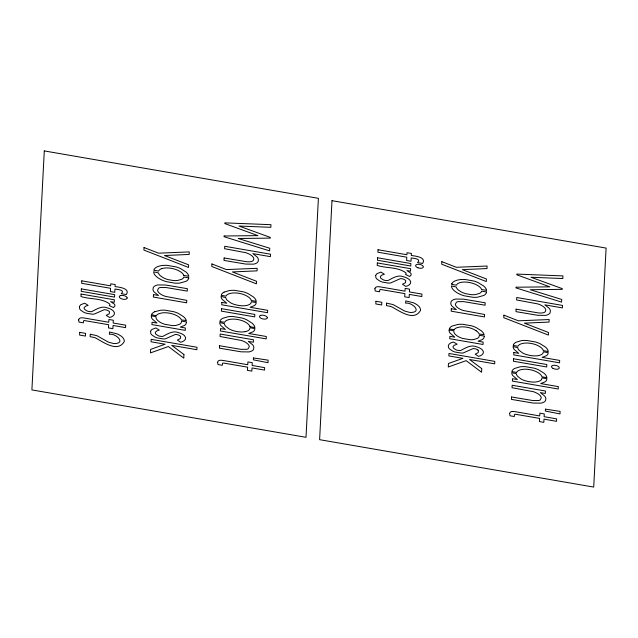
<?xml version="1.0" encoding="UTF-8"?>
<svg xmlns="http://www.w3.org/2000/svg" width="638" height="638" viewBox="0 0 638 638"><rect width="100%" height="100%" fill="white"/><g stroke="black" fill="none" stroke-linecap="round" stroke-linejoin="round"><path stroke-width="0.96" d="M186.519 322.182L186.057 323.817A14.802 6.994 11.8 0 1 184.454 325.476L180.283 327.095L185.355 327.972L185.227 330.364L151.94 324.606L152.067 322.214L156.948 323.059L152.275 319.008A15.4 7.273 11.8 0 1 151.334 316.815L151.278 315.954M484.322 336.306L483.859 337.933A14.802 6.994 11.8 0 1 482.256 339.599L478.085 341.21L483.157 342.088L483.038 344.48L449.742 338.722L449.87 336.33L454.758 337.175L450.085 333.124A15.4 7.273 11.8 0 1 449.136 330.939L449.08 330.077M513.438 344.735L513.199 345.413L518 346.243A11.827 5.59 11.8 0 1 520.768 344.002L521.461 343.754A15.432 7.289 11.8 0 1 522.849 343.396L524.428 343.148A12.529 5.917 11.8 0 1 529.054 343.164L530.306 343.324A14.61 6.906 11.8 0 1 532.212 343.675L532.834 343.81A12.68 5.997 11.8 0 1 537.882 345.605L538.879 346.139A14.913 7.05 11.8 0 1 540.195 346.944L540.538 347.184A11.819 5.582 11.8 0 1 543.337 350.629L548.265 351.482L548.082 350.725A16.58 7.839 11.8 0 0 545.394 347.04L540.099 343.707A16.835 7.951 11.8 0 0 535.489 341.976L526.813 340.469A17.114 8.087 11.8 0 0 521.358 340.668L516.046 342.239A16.062 7.592 11.8 0 0 513.438 344.735M451.832 283.671L451.576 284.333L456.449 285.178A11.683 5.519 11.8 0 1 459.743 282.706A13.797 6.524 11.8 0 1 461.075 282.371L461.569 282.283A12.329 5.83 11.8 0 1 465.979 282.084L467.829 282.267A15.416 7.289 11.8 0 1 469.767 282.578L471.649 283.009A12.68 5.989 11.8 0 1 476.139 284.668L477.623 285.481A15.001 7.09 11.8 0 1 478.787 286.247L479.401 286.709A11.42 5.399 11.8 0 1 481.578 289.524L486.579 290.386L486.387 289.652A16.397 7.744 11.8 0 0 483.676 286.023L478.38 282.722A16.995 8.031 11.8 0 0 473.755 280.999L465.078 279.492A17.003 8.039 11.8 0 0 459.639 279.691L458.228 279.946A19.945 9.426 11.8 0 0 456.33 280.449L454.862 281.023A16.397 7.744 11.8 0 0 451.832 283.671M541.455 379.61L542.069 377.887L546.957 378.733L546.479 380.336A14.794 6.994 11.8 0 1 544.868 381.971L540.729 383.566L558.322 386.612L558.194 389.005L512.386 381.085L512.505 378.685L517.394 379.53L512.808 375.607A15.456 7.305 11.8 0 1 511.812 373.477L511.716 372.64L516.421 373.74A11.899 5.622 11.8 0 0 517.689 376.404L521.19 379.084A11.787 5.567 11.8 0 0 524.978 380.703L528.16 381.508A16.668 7.879 11.8 0 0 530.194 381.843L532.746 382.066A12.537 5.925 11.8 0 0 537.18 381.763A13.47 6.364 11.8 0 0 538.608 381.388L539.437 381.077A11.46 5.415 11.8 0 0 541.455 379.61M224.05 292.132L229.361 290.561A17.114 8.087 11.8 0 1 234.808 290.362L243.493 291.869A16.835 7.951 11.8 0 1 248.102 293.6L253.39 296.933A16.58 7.839 11.8 0 1 256.093 300.626L256.269 301.375L251.316 300.514A11.819 5.582 11.8 0 0 248.541 297.077L248.198 296.845A14.913 7.05 11.8 0 0 246.882 296.032L245.885 295.506A12.68 5.997 11.8 0 0 240.829 293.703L240.215 293.568A14.61 6.906 11.8 0 0 238.309 293.217L237.049 293.057A12.529 5.917 11.8 0 0 232.423 293.041L230.844 293.289A15.432 7.289 11.8 0 0 229.465 293.647L228.763 293.895A11.827 5.59 11.8 0 0 225.98 296.136L221.203 295.306L221.442 294.628A16.062 7.592 11.8 0 1 224.05 292.132M183.76 275.401L188.776 276.27L188.585 275.536A16.397 7.744 11.8 0 0 185.873 271.908L180.578 268.606A16.995 8.031 11.8 0 0 175.952 266.875L167.276 265.376A17.003 8.039 11.8 0 0 161.837 265.575L160.417 265.823A19.945 9.426 11.8 0 0 158.519 266.333L157.052 266.907A16.397 7.744 11.8 0 0 154.029 269.555L153.774 270.217L158.647 271.062A11.683 5.519 11.8 0 1 161.94 268.59M454.16 329.758L449.304 328.921A16.165 7.64 11.8 0 1 452.19 326.018L458.14 324.415A17.066 8.063 11.8 0 1 462.861 324.311L471.506 325.803A16.795 7.935 11.8 0 1 476.108 327.533L481.291 330.779A16.612 7.855 11.8 0 1 484.114 334.607L479.21 334.097A11.97 5.654 11.8 0 0 476.155 330.771M449.088 329.966L453.809 330.779L453.857 331.983A11.819 5.582 11.8 0 0 455.349 334.424L456.385 335.325A14.419 6.819 11.8 0 0 457.677 336.226L458.626 336.784A12.138 5.734 11.8 0 0 462.43 338.371L470.126 339.703A12.337 5.83 11.8 0 0 474.034 339.464L477.184 338.483A11.683 5.527 11.8 0 0 478.994 336.928L479.441 335.277L484.33 336.059M516.644 372.433L511.843 371.603L512.083 370.917A16.062 7.592 11.8 0 1 514.691 368.421L520.002 366.85A17.114 8.087 11.8 0 1 525.457 366.659L534.134 368.158A16.835 7.951 11.8 0 1 538.743 369.888L544.031 373.222A16.58 7.839 11.8 0 1 546.734 376.914L546.91 377.664L541.957 376.811A11.819 5.582 11.8 0 0 539.182 373.366L538.839 373.134A14.913 7.05 11.8 0 0 537.523 372.321L536.526 371.794A12.68 5.997 11.8 0 0 531.47 370L530.856 369.857A14.61 6.906 11.8 0 0 528.95 369.506L527.698 369.346A12.529 5.917 11.8 0 0 523.064 369.33L521.493 369.585A15.432 7.289 11.8 0 0 520.106 369.944L519.404 370.184A11.827 5.59 11.8 0 0 516.62 372.425M249.96 326.704L254.905 327.557L254.729 326.808A16.58 7.839 11.8 0 0 252.034 323.115L246.746 319.782A16.835 7.951 11.8 0 0 242.129 318.051L233.452 316.552A17.114 8.087 11.8 0 0 228.005 316.743L222.694 318.322A16.062 7.592 11.8 0 0 220.078 320.81L219.847 321.496L224.648 322.326A11.827 5.59 11.8 0 1 227.407 320.085L228.109 319.837A15.432 7.289 11.8 0 1 229.489 319.478L231.068 319.223A12.529 5.917 11.8 0 1 235.693 319.239L236.945 319.399A14.61 6.906 11.8 0 1 238.859 319.75L239.473 319.893A12.68 5.997 11.8 0 1 244.529 321.688L245.526 322.214A14.913 7.05 11.8 0 1 246.834 323.027L247.177 323.267A11.819 5.582 11.8 0 1 249.976 326.704M151.286 315.842L155.999 316.663L156.055 317.868A11.819 5.582 11.8 0 0 157.546 320.3L158.583 321.209A14.419 6.819 11.8 0 0 159.875 322.11L160.824 322.661A12.138 5.734 11.8 0 0 164.628 324.256L172.324 325.587A12.337 5.83 11.8 0 0 176.232 325.348L179.374 324.367A11.683 5.527 11.8 0 0 181.192 322.812L181.631 321.113L186.527 321.935M477.878 350.055L476.658 349.297A3.772 1.778 11.8 0 0 475.541 348.898A4.354 2.058 11.8 0 0 474.281 348.651A3.812 1.802 11.8 0 0 473.069 348.603L463.26 352.918A8.087 3.82 11.8 0 1 461.25 353.069L455.133 352.048A9.546 4.514 11.8 0 1 452.525 350.988L449.758 349.114A9.753 4.61 11.8 0 1 448.594 347.606C447.086 344.448 450.994 342.311 453.642 342.056L457.103 344.209L454.136 345.317L453.163 346.394A6.484 3.062 11.8 0 0 453.155 347.359L453.259 347.63A5.535 2.616 11.8 0 0 453.865 348.452L456.138 349.871A4.522 2.137 11.8 0 0 457.542 350.302L459.488 350.549A4.37 2.066 11.8 0 0 460.756 350.461C465.684 347.949 470.796 344.321 476.698 346.873A8.142 3.844 11.8 0 1 479.05 347.702L479.76 348.053A9.554 4.514 11.8 0 1 481.084 348.85A8.78 4.147 11.8 0 1 482.591 350.198C485.255 353.141 481.251 355.948 478.476 356.355L475.198 354.202L478.189 352.639L478.468 350.693A4.346 2.058 11.8 0 0 477.878 350.055M476.163 330.771A15.017 7.098 11.8 0 0 474.879 329.974L473.882 329.439A12.608 5.957 11.8 0 0 469.424 327.788L468.196 327.493A14.682 6.938 11.8 0 0 466.274 327.142L465.014 326.983A12.489 5.902 11.8 0 0 460.381 326.959L457.813 327.461A12.369 5.846 11.8 0 0 454.104 329.742M127.106 297.93A3.964 1.874 11.8 0 1 121.706 298.887A3.964 1.874 11.8 0 1 120.542 295.546M120.582 295.577A3.964 1.874 11.8 0 1 124.737 295.865A3.964 1.874 11.8 0 1 127.161 297.938M245.183 331.656A12.537 5.925 11.8 0 1 240.741 331.959L238.197 331.736A16.668 7.879 11.8 0 1 236.156 331.401L232.982 330.596A11.787 5.567 11.8 0 1 229.194 328.985L225.692 326.297A11.899 5.622 11.8 0 1 224.416 323.633L219.719 322.533L219.807 323.37A15.456 7.305 11.8 0 0 220.812 325.5L225.397 329.423L220.509 328.578L220.381 330.978L266.198 338.898L266.317 336.505L248.732 333.459L252.871 331.872A14.794 6.994 11.8 0 0 254.474 330.229L254.961 328.626L250.072 327.78L249.45 329.503A11.46 5.415 11.8 0 1 247.44 330.97L246.611 331.281A13.47 6.364 11.8 0 1 245.183 331.656M267.29 317.708A3.964 1.874 11.8 0 1 261.891 318.665A3.964 1.874 11.8 0 1 260.727 315.324M260.767 315.355A3.964 1.874 11.8 0 1 264.914 315.643A3.964 1.874 11.8 0 1 267.338 317.716M183.776 275.409A11.42 5.399 11.8 0 0 181.591 272.593L180.977 272.123A15.001 7.09 11.8 0 0 179.82 271.365L178.337 270.552A12.68 5.989 11.8 0 0 173.847 268.893L171.965 268.462A15.416 7.289 11.8 0 0 170.019 268.143L168.177 267.968A12.329 5.83 11.8 0 0 163.767 268.159L163.264 268.255A13.797 6.524 11.8 0 0 161.948 268.598M78.641 319.853L79.024 322.102L83.355 322.852L83.53 320.866L84.288 320.547L108.651 324.718L108.484 327.916L112.886 328.674L113.054 325.476L125.574 327.645L125.702 325.189L113.181 323.019L113.325 320.244L108.923 319.478L108.779 322.262L84.774 318.107C82.82 317.836 79.032 317.03 78.641 319.853M217.614 362.304L217.989 364.553L222.327 365.303L222.502 363.317L223.252 362.998L247.624 367.169L247.456 370.367L251.851 371.125L252.018 367.927L264.539 370.096L264.666 367.64L252.146 365.47L252.289 362.695L247.895 361.929L247.751 364.713L223.747 360.558C221.785 360.287 218.005 359.481 217.614 362.304M374.889 288.759L375.264 291L379.602 291.757L379.777 289.772L380.535 289.453L404.899 293.624L404.731 296.814L409.133 297.579L409.293 294.381L421.822 296.55L421.949 294.094L409.421 291.925L409.572 289.142L405.17 288.384L405.026 291.167L381.022 287.012C379.068 286.741 375.28 285.936 374.889 288.759M509.595 413.528L509.969 415.777L514.308 416.526L514.475 414.54L515.233 414.221L539.604 418.392L539.437 421.582L543.831 422.348L543.999 419.15L556.519 421.319L556.647 418.863L544.126 416.694L544.27 413.91L539.876 413.153L539.732 415.936L515.719 411.781C513.765 411.51 509.985 410.705 509.595 413.528M183.919 354.497L183.792 358.149L168.368 346.522L150.472 352.894L150.656 349.369L165.098 344.225L151.047 341.801L151.174 339.344L196.99 347.263L196.863 349.72L171.758 345.381L183.919 354.497M481.722 368.612L481.594 372.265L466.171 360.645L448.275 367.01L448.458 363.493L462.901 358.349L448.857 355.916L448.985 353.46L494.793 361.387L494.665 363.843L469.56 359.497L481.722 368.612M44.285 150.919L31.9 389.914L306.009 437.317L318.394 198.33L44.285 150.919M81.09 294.038L80.962 296.526C90.07 299.501 101.657 297.85 109.648 303.983A3.74 1.762 11.8 0 1 109.864 304.804L109.273 305.57L113.484 307.58L114.832 306.12A6.619 3.126 11.8 0 0 114.936 305.403L114.824 304.924A5.949 2.815 11.8 0 0 114.178 303.967L110.645 301.662L114.25 302.284L114.385 299.796L81.09 294.038M81.361 288.894L81.233 291.351L114.521 297.101L114.649 294.652L81.361 288.894M81.776 280.84L81.648 283.296L110.541 288.296L110.374 291.582L114.768 292.34L114.936 289.054C116.929 289.341 125.67 289.907 121.292 293.679L126.364 294.557C130.543 288.216 118.74 287.116 115.063 286.598L115.175 284.556L110.773 283.798L110.669 285.84L81.776 280.84M79.718 332.366L79.583 335.054L85.444 336.074L85.588 333.379L79.718 332.366M90.285 334.248L90.157 336.681L93.977 337.454A9.881 4.673 11.8 0 1 95.381 337.869C103.34 342.104 117.839 352.966 124.306 341.45A16.732 7.911 11.8 0 0 123.525 338.658L123.293 338.299A13.701 6.476 11.8 0 0 120.861 335.915L118.907 334.711A10.758 5.088 11.8 0 0 116.658 333.738L109.505 331.991L109.385 334.304C115.295 332.988 126.093 342.773 115.35 343.579A6.579 3.11 11.8 0 1 113.397 343.483L108.46 342.167L97.247 335.875A13.342 6.308 11.8 0 0 95.628 335.381L90.285 334.248M144.044 247.536L143.909 250.08L188.489 267.434L188.625 264.858L164.516 255.527L189.167 254.442L189.295 251.898L158.543 253.182L144.044 247.536M153.495 294.604L153.367 297.061L186.655 302.819L186.782 300.362L165.665 296.431A11.005 5.2 11.8 0 1 163.551 295.665L162.538 295.203A13.063 6.173 11.8 0 1 161.103 294.421L160.664 294.142A11.101 5.248 11.8 0 1 158.36 292.084L157.833 291.199A9.163 4.33 11.8 0 1 157.61 290.083L158.567 288.209A6.228 2.943 11.8 0 1 160.154 287.539L165.88 287.507L187.269 291.103L187.389 288.679L165.689 285.026L157.921 284.931A11.492 5.431 11.8 0 0 155.465 285.672A12.297 5.814 11.8 0 0 154.508 286.223A11.883 5.614 11.8 0 0 153.264 287.563L152.984 289.604A13.996 6.611 11.8 0 0 154.244 292.092L158.503 295.474L153.495 294.604M211.928 263.949L211.792 266.493L256.38 283.846L256.508 281.27L232.407 271.932L257.05 270.855L257.186 268.311L226.426 269.587L211.928 263.949M224.161 235.996L224.121 236.738L269.611 250.878L269.746 248.246L238.269 238.5L270.273 238.126L270.305 237.416L238.971 226.027L270.831 227.327L270.967 224.688L224.839 222.861L224.799 223.571L257.888 235.621L224.161 235.996M219.584 345.748L219.456 348.181L241.156 351.825L248.932 351.921A11.492 5.431 11.8 0 0 251.38 351.179A12.297 5.814 11.8 0 0 252.337 350.637A11.883 5.614 11.8 0 0 253.581 349.297L253.86 347.255A13.996 6.611 11.8 0 0 252.608 344.759L248.341 341.378L253.35 342.247L253.477 339.791L220.19 334.033L220.062 336.489L241.18 340.429A11.005 5.2 11.8 0 1 243.293 341.194L244.306 341.649A13.063 6.173 11.8 0 1 245.75 342.439L246.188 342.71A11.101 5.248 11.8 0 1 248.485 344.775L249.011 345.66A9.163 4.33 11.8 0 1 249.235 346.777L248.278 348.643A6.228 2.943 11.8 0 1 246.699 349.313L240.965 349.353L219.584 345.748M221.538 308.672L221.41 311.129L254.706 316.887L254.833 314.43L221.538 308.672M221.864 302.396L221.745 304.797L267.553 312.716L267.681 310.323L250.088 307.277L254.171 305.722A14.786 6.986 11.8 0 0 255.79 304.127L256.301 302.564L251.42 301.718L250.941 303.13A11.5 5.431 11.8 0 1 248.772 304.797L247.959 305.1A13.478 6.364 11.8 0 1 246.539 305.466A12.537 5.925 11.8 0 1 242.097 305.777L239.553 305.546A16.668 7.879 11.8 0 1 237.519 305.219L234.337 304.414A11.787 5.567 11.8 0 1 230.549 302.795L227.096 300.163A11.891 5.614 11.8 0 1 225.78 297.563L221.075 296.471L221.115 296.885A15.511 7.329 11.8 0 0 222.223 299.381L226.753 303.241L221.864 302.396M224.129 257.967L224.002 260.424L245.702 264.076L253.477 264.164A11.492 5.431 11.8 0 0 255.926 263.422A12.297 5.814 11.8 0 0 256.891 262.88A11.883 5.614 11.8 0 0 258.135 261.54L258.406 259.499A13.996 6.611 11.8 0 0 257.154 257.002L252.887 253.629L270.416 256.659L270.544 254.203L224.736 246.276L224.608 248.732L245.726 252.672A11.005 5.2 11.8 0 1 247.847 253.438L248.852 253.9A13.063 6.173 11.8 0 1 250.295 254.682L250.734 254.961A11.053 5.224 11.8 0 1 253.039 257.018L253.246 257.321A9.793 4.625 11.8 0 1 253.78 259.076L253.198 260.519A6.906 3.262 11.8 0 1 252.544 261.038A6.603 3.118 11.8 0 1 250.965 261.604L250.16 261.724A10.08 4.761 11.8 0 1 246.555 261.716L224.129 257.967M253.461 357.942L253.366 359.832L268.008 362.695L268.135 360.151L253.461 357.942M331.991 200.683L319.606 439.67L593.715 487.081L606.1 248.086L331.991 200.683M377.337 262.944L377.21 265.424C386.317 268.399 397.905 266.756 405.896 272.881A3.74 1.762 11.8 0 1 406.111 273.71L405.521 274.476L409.732 276.485L411.079 275.026A6.619 3.126 11.8 0 0 411.183 274.3L411.071 273.822A5.949 2.815 11.8 0 0 410.425 272.873L406.892 270.56L410.497 271.182L410.625 268.702L377.337 262.944M377.608 257.792L377.481 260.248L410.768 266.006L410.896 263.55L377.608 257.792M378.023 249.745L377.895 252.201L406.789 257.202L406.613 260.479L411.016 261.245L411.183 257.959C413.169 258.246 421.917 258.805 417.539 262.585L422.611 263.462C426.79 257.114 414.987 256.021 411.311 255.503L411.414 253.461L407.02 252.704L406.916 254.745L378.023 249.745M375.965 301.264L375.83 303.959L381.691 304.972L381.835 302.284L375.965 301.264M386.532 303.154L386.405 305.578L390.217 306.352A9.881 4.673 11.8 0 1 391.628 306.774C399.587 311.009 414.086 321.863 420.546 310.347A16.732 7.911 11.8 0 0 419.772 307.556L419.541 307.205A13.701 6.476 11.8 0 0 417.108 304.812L415.155 303.616A10.758 5.088 11.8 0 0 412.906 302.643L405.752 300.897L405.632 303.202C411.542 301.886 422.34 311.679 411.598 312.484A6.579 3.11 11.8 0 1 409.644 312.389L404.699 311.073L393.494 304.781A13.342 6.308 11.8 0 0 391.876 304.286L386.532 303.154M441.847 261.652L441.711 264.196L486.3 281.549L486.427 278.981L462.319 269.643L486.969 268.566L487.097 266.022L456.345 267.298L441.847 261.652M451.297 308.728L451.17 311.177L484.465 316.934L484.593 314.486L463.467 310.546A11.005 5.2 11.8 0 1 461.354 309.781L460.341 309.318A13.063 6.173 11.8 0 1 458.905 308.537L458.467 308.258A11.101 5.248 11.8 0 1 456.162 306.2L455.636 305.315A9.163 4.33 11.8 0 1 455.412 304.198L456.369 302.324A6.228 2.943 11.8 0 1 457.956 301.662L463.682 301.622L485.071 305.219L485.191 302.795L463.499 299.142L455.723 299.055A11.492 5.431 11.8 0 0 453.275 299.796A12.297 5.814 11.8 0 0 452.31 300.339A11.883 5.614 11.8 0 0 451.066 301.678L450.787 303.72A13.996 6.611 11.8 0 0 452.047 306.208L456.306 309.589L451.297 308.728M503.908 315.164L503.773 317.708L548.361 335.062L548.489 332.494L524.38 323.155L549.031 322.078L549.159 319.534L518.407 320.81L503.908 315.164M516.142 287.22L516.102 287.961L561.592 302.101L561.727 299.461L530.25 289.724L562.253 289.349L562.285 288.631L530.952 277.243L562.812 278.543L562.947 275.911L516.82 274.085L516.78 274.795L549.868 286.845L516.142 287.22M511.564 396.972L511.437 399.396L533.137 403.049L540.912 403.144A11.492 5.431 11.8 0 0 543.361 402.403A12.297 5.814 11.8 0 0 544.318 401.86A11.883 5.614 11.8 0 0 545.562 400.512L545.841 398.471A13.996 6.611 11.8 0 0 544.581 395.983L540.322 392.601L545.33 393.471L545.458 391.014L512.17 385.256L512.043 387.713L533.161 391.644A11.005 5.2 11.8 0 1 535.274 392.41L536.287 392.872A13.063 6.173 11.8 0 1 537.73 393.662L538.161 393.933A11.101 5.248 11.8 0 1 540.466 395.991L540.992 396.876A9.163 4.33 11.8 0 1 541.215 397.992L540.258 399.866A6.228 2.943 11.8 0 1 538.671 400.536L532.945 400.568L511.564 396.972M513.542 358.771L513.415 361.228L546.702 366.986L546.83 364.529L513.542 358.771M513.861 352.503L513.742 354.895L559.55 362.823L559.678 360.422L542.085 357.384L546.168 355.829A14.786 6.986 11.8 0 0 547.787 354.234L548.305 352.67L543.416 351.825L542.938 353.237A11.5 5.431 11.8 0 1 540.769 354.903L539.955 355.206A13.478 6.364 11.8 0 1 538.536 355.573A12.537 5.925 11.8 0 1 534.102 355.884L531.55 355.653A16.668 7.879 11.8 0 1 529.516 355.318L526.334 354.521A11.787 5.567 11.8 0 1 522.546 352.902L519.093 350.262A11.891 5.614 11.8 0 1 517.777 347.67L513.08 346.578L513.111 346.992A15.511 7.329 11.8 0 0 514.22 349.488L518.75 353.348L513.861 352.503M516.11 309.191L515.982 311.639L537.682 315.292L545.458 315.387A11.492 5.431 11.8 0 0 547.906 314.646A12.297 5.814 11.8 0 0 548.863 314.103A11.883 5.614 11.8 0 0 550.115 312.764L550.387 310.722A13.996 6.611 11.8 0 0 549.135 308.226L544.868 304.844L562.397 307.883L562.525 305.427L516.716 297.499L516.589 299.956L537.706 303.895A11.005 5.2 11.8 0 1 539.828 304.661L540.833 305.116A13.063 6.173 11.8 0 1 542.276 305.905L542.715 306.176A11.053 5.224 11.8 0 1 545.019 308.242L545.227 308.545A9.793 4.625 11.8 0 1 545.761 310.299L545.179 311.743A6.906 3.262 11.8 0 1 544.525 312.253A6.603 3.118 11.8 0 1 542.946 312.819L542.14 312.939A10.08 4.761 11.8 0 1 538.536 312.931L516.11 309.191M545.442 409.157L545.346 411.055L559.989 413.918L560.116 411.374L545.442 409.157M79.415 306.487L79.638 308.744A9.753 4.61 11.8 0 0 80.803 310.251L83.57 312.134A9.546 4.514 11.8 0 0 86.178 313.194L92.295 314.215A8.087 3.82 11.8 0 0 94.304 314.063L104.114 309.749A3.812 1.802 11.8 0 1 105.326 309.797A4.354 2.058 11.8 0 1 106.594 310.044A3.772 1.778 11.8 0 1 107.702 310.443L108.923 311.192A4.346 2.058 11.8 0 1 109.513 311.838L109.234 313.776L106.243 315.347L109.521 317.493C112.296 317.086 116.299 314.279 113.636 311.344A8.78 4.147 11.8 0 0 112.128 309.988A9.554 4.514 11.8 0 0 110.805 309.191L110.095 308.848A8.142 3.844 11.8 0 0 107.742 308.01C101.849 305.458 96.729 309.087 91.8 311.599A4.37 2.066 11.8 0 1 90.532 311.687L88.586 311.44A4.522 2.137 11.8 0 1 87.183 311.009L84.91 309.589A5.535 2.616 11.8 0 1 84.304 308.776L84.2 308.497A6.484 3.062 11.8 0 1 84.216 307.532L85.739 306.152L88.148 305.347L84.687 303.202L80.723 304.733L79.415 306.487M150.568 331.234L150.783 333.483A9.753 4.61 11.8 0 0 151.956 334.998L154.715 336.872A9.546 4.514 11.8 0 0 157.323 337.933L163.448 338.953A8.087 3.82 11.8 0 0 165.457 338.802L175.267 334.487A3.812 1.802 11.8 0 1 176.479 334.535A4.354 2.058 11.8 0 1 177.739 334.783A3.772 1.778 11.8 0 1 178.855 335.181L180.076 335.931A4.346 2.058 11.8 0 1 180.666 336.577L180.387 338.515L177.396 340.086L180.674 342.231C183.449 341.824 187.452 339.025 184.789 336.082A8.78 4.147 11.8 0 0 183.281 334.727A9.554 4.514 11.8 0 0 181.958 333.937L181.248 333.586A8.142 3.844 11.8 0 0 178.895 332.757C172.994 330.205 167.882 333.826 162.953 336.338A4.37 2.066 11.8 0 1 161.685 336.433L159.739 336.186A4.522 2.137 11.8 0 1 158.336 335.755L156.063 334.328A5.535 2.616 11.8 0 1 155.457 333.514L155.353 333.235A6.484 3.062 11.8 0 1 155.361 332.278L156.892 330.891L159.301 330.093L155.839 327.94L151.876 329.471L150.568 331.234M375.662 275.393L375.886 277.65A9.753 4.61 11.8 0 0 377.05 279.157L379.809 281.031A9.546 4.514 11.8 0 0 382.425 282.1L388.542 283.113A8.087 3.82 11.8 0 0 390.552 282.961L400.361 278.654A3.812 1.802 11.8 0 1 401.573 278.694A4.354 2.058 11.8 0 1 402.833 278.942A3.772 1.778 11.8 0 1 403.95 279.34L405.17 280.098A4.346 2.058 11.8 0 1 405.76 280.736L405.481 282.682L402.49 284.245L405.768 286.398C408.543 285.991 412.547 283.184 409.883 280.241A8.78 4.147 11.8 0 0 408.376 278.894A9.554 4.514 11.8 0 0 407.052 278.096L406.342 277.753A8.142 3.844 11.8 0 0 403.99 276.916C398.088 274.364 392.976 277.993 388.048 280.505A4.37 2.066 11.8 0 1 386.78 280.592L384.834 280.345A4.522 2.137 11.8 0 1 383.43 279.915L381.157 278.495A5.535 2.616 11.8 0 1 380.551 277.674L380.447 277.402A6.484 3.062 11.8 0 1 380.455 276.437L381.987 275.05L384.395 274.252L380.934 272.099L376.97 273.63L375.662 275.393M188.784 277.889L188.425 278.981A16.229 7.672 11.8 0 1 185.977 281.334L179.828 283.073A16.995 8.031 11.8 0 1 175.107 283.176L166.43 281.677A17.059 8.063 11.8 0 1 161.103 279.627L159.747 278.902A19.858 9.387 11.8 0 1 157.889 277.721L156.406 276.565A16.197 7.656 11.8 0 1 153.981 273.415L153.599 271.804L158.487 272.912A11.58 5.471 11.8 0 0 160.481 275.855L163.312 277.745A12.321 5.822 11.8 0 0 168.217 279.643L173.257 280.513A12.585 5.949 11.8 0 0 177.827 280.409L181.726 279.284A11.404 5.391 11.8 0 0 183.824 277.028L188.784 277.889M486.587 292.005L486.228 293.097A16.229 7.672 11.8 0 1 483.779 295.45L477.631 297.188A16.995 8.031 11.8 0 1 472.91 297.292L464.233 295.801A17.059 8.063 11.8 0 1 458.913 293.743L457.55 293.017A19.858 9.387 11.8 0 1 455.691 291.837L454.208 290.689A16.197 7.656 11.8 0 1 451.784 287.539L451.401 285.92L456.29 287.028A11.58 5.471 11.8 0 0 458.283 289.971L461.115 291.869A12.321 5.822 11.8 0 0 466.019 293.759L471.059 294.628A12.585 5.949 11.8 0 0 475.629 294.533L479.529 293.4A11.404 5.391 11.8 0 0 481.626 291.151L486.587 292.005M154.827 311.703L154.396 311.902A16.165 7.64 11.8 0 0 151.493 314.805L156.35 315.643A12.369 5.846 11.8 0 1 160.034 313.362L162.578 312.843A12.489 5.902 11.8 0 1 167.212 312.867L168.472 313.027A14.682 6.938 11.8 0 1 170.386 313.378L171.622 313.673A12.608 5.957 11.8 0 1 176.08 315.324L177.077 315.858A15.017 7.098 11.8 0 1 178.361 316.647A11.97 5.654 11.8 0 1 181.439 319.981L186.304 320.483A16.612 7.855 11.8 0 0 183.497 316.663L178.305 313.41A16.795 7.935 11.8 0 0 173.703 311.687L165.059 310.188A17.066 8.063 11.8 0 0 160.337 310.299L154.827 311.703M417.954 267.793A3.964 1.874 11.8 0 0 423.353 266.836A3.964 1.874 11.8 0 0 420.984 264.762A3.964 1.874 11.8 0 0 416.829 264.475A3.964 1.874 11.8 0 0 417.954 267.793M553.042 368.397A3.964 1.874 11.8 0 0 559.263 368.102A3.964 1.874 11.8 0 0 553.856 365.255A3.964 1.874 11.8 0 0 553.042 368.397"/></g></svg>
